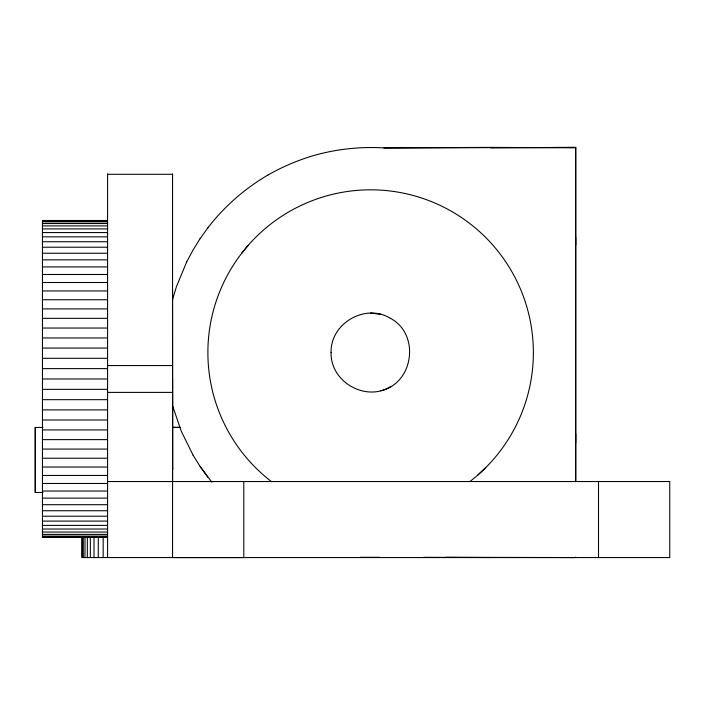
<?xml version="1.0" encoding="UTF-8"?>
<svg xmlns="http://www.w3.org/2000/svg" width="705" height="705" viewBox="0 0 705 705"><rect width="100%" height="100%" fill="white"/><g stroke="black" fill="none" stroke-linecap="round" stroke-linejoin="round"><path stroke-width="1.06" d="M42.952 492.487L35.25 492.487L35.25 427.459L42.952 427.459M575.685 245.102L575.685 237.329M575.685 442.89L575.685 433.848M172.558 481.533L172.558 378.911M172.558 173.853L172.558 557.558L243.798 557.585L243.798 481.533M172.672 468.111L172.558 469.697L172.619 468.111M575.685 147.821L490.777 147.38L383.996 147.918C361.665 146.561 339.149 148.79 317.514 154.492M35.25 492.487L35.25 427.459M331.094 352.553C330.204 323.339 365.525 302.912 390.385 318.308M172.54 299.519L176.435 286.671L186.693 261.881M186.693 261.899L193.02 250.046L200.105 238.651M200.105 238.669L207.913 227.741M207.913 227.759C224.313 206.486 244.846 188.482 268.059 174.981M241.498 253.5L248.257 245.269M477.946 474.906L485.719 467.626M380.867 390.729C413.835 383.256 420.312 334.029 390.385 318.299M268.059 174.99C283.604 166.098 300.251 159.215 317.514 154.483M390.403 386.763C365.543 402.15 330.222 381.749 331.094 352.544M379.951 557.303L360.343 557.285M383.996 147.935L575.729 147.433L575.729 481.691M172.408 427.389L180.075 427.371M107.583 174.294L172.558 174.294M107.53 220.498L42.459 220.498L42.459 537.439L107.53 537.439M42.459 220.841L107.53 220.832M42.459 221.855L107.53 221.855M42.459 223.547L107.53 223.547M42.459 225.9L107.53 225.9M42.459 228.913L107.53 228.913M42.459 232.571L107.53 232.571M42.459 236.845L107.53 236.845M42.459 241.736L107.53 241.736M42.459 247.217L107.53 247.217M42.459 253.254L107.53 253.254M42.459 259.837L107.53 259.837M42.459 266.922L107.53 266.922M42.459 274.492L107.53 274.492M42.459 282.511L107.53 282.511M42.459 290.945L107.53 290.945M42.459 299.748L107.53 299.748M42.459 308.896L107.53 308.896M42.459 318.343L107.53 318.343M42.459 328.045L107.53 328.045M42.459 337.968L107.53 337.968M42.459 348.067L107.53 348.067M42.459 358.299L107.53 358.299M107.583 365.569L172.558 365.569M42.459 368.618L107.53 368.618M42.459 378.982L107.53 378.982M42.459 389.354L107.53 389.354M107.583 392.394L172.558 392.394M42.459 399.673L107.53 399.673M42.459 409.905L107.53 409.905M42.459 420.004L107.53 420.004M172.743 427.459L180.445 427.459M172.434 427.477L180.11 427.486M42.459 429.927L107.53 429.927M42.459 439.629L107.53 439.629M42.459 449.076L107.53 449.076M42.459 458.224L107.53 458.224M42.459 467.027L107.53 467.027M42.459 475.452L107.53 475.452M107.583 481.533L669.75 481.533L669.75 557.585L81.93 557.558L81.93 536.954M42.459 483.471L107.53 483.471M42.459 491.041L107.53 491.041M42.459 498.127L107.53 498.127M42.459 504.701L107.53 504.701M42.459 510.746L107.53 510.746M42.459 516.219L107.53 516.219M42.459 521.101L107.53 521.101M42.459 525.384L107.53 525.384M42.459 529.032L107.53 529.032M42.459 532.046L107.53 532.046M42.459 534.399L107.53 534.399M42.459 536.091L107.53 536.091M42.459 537.104L107.53 537.095M445.754 557.303L575.729 557.558L575.685 557.065M423.679 557.303L490.777 557.532M370.618 313.02L380.85 314.36M193.055 455.113L200.141 466.516L211.888 482.211M200.141 466.507L207.957 477.408M193.055 455.122L181.185 431.055L172.558 405.675M172.531 289.605L172.672 468.12M598.51 481.533L598.51 557.585M575.685 481.586L575.685 147.38L490.777 147.821M107.583 173.853L107.583 557.558M103.177 536.954L103.177 557.558M98.286 536.954L98.286 557.558M94.003 536.954L94.003 557.558M90.346 536.954L90.346 557.558M87.341 536.954L87.341 557.558M84.979 536.954L84.979 557.558M83.287 536.954L83.287 557.558M82.273 536.954L82.273 557.558M271.566 481.691A162.749 162.749 0 0 1 250.627 242.626A162.749 162.749 0 0 1 490.601 242.599A162.749 162.749 0 0 1 469.715 481.665"/></g></svg>
